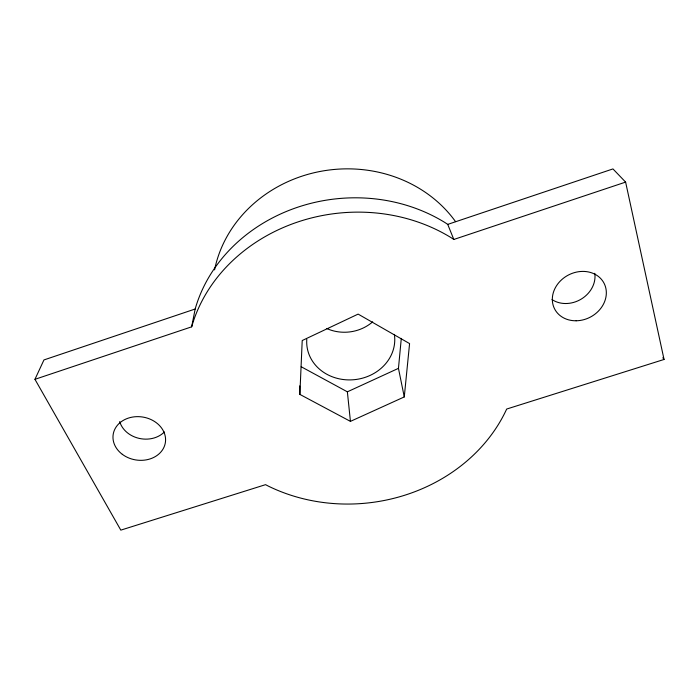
<?xml version="1.0" encoding="UTF-8"?>
<svg xmlns="http://www.w3.org/2000/svg" width="699" height="699" viewBox="0 0 699 699"><rect width="100%" height="100%" fill="white"/><g stroke="black" fill="none" stroke-linecap="round" stroke-linejoin="round"><path stroke-width="1.05" d="M299.862 394.402L302.213 340.535L358.124 314.104L409.579 343.585L404.275 396.927L350.435 421.375L299.862 394.402L299.696 385.9M404.275 396.927L398.456 368.347L401.296 338.395M34.95 379.321L191.657 326.835L195.17 309.01A160.683 141.914 -6.9 0 1 444.992 222.57L447.727 224.388L453.817 239.469L625.614 182.107L664.05 359.461L506.679 409.046A166.528 145.637 -6.9 0 1 268.259 486.076L265.559 484.66L120.813 530.13L34.95 379.321L43.95 359.933L195.17 309.01M301.199 366.748L347.368 391.824L398.456 368.347M447.727 224.388L612.953 168.922L625.614 182.107M453.817 239.469L450.986 237.59A166.528 145.637 -6.9 0 0 191.657 326.835M662.818 357.731L664.05 359.461M347.368 391.824L350.435 421.375M372.681 321.837A40.201 36.427 -6.9 0 1 326.616 328.46M394.367 334.393A44.107 39.039 -6.9 0 1 352.261 379.837A44.107 39.039 -6.9 0 1 306.791 339.373M164.361 431.973A25.505 21.223 9.4 0 1 138.97 438.343A25.505 21.223 9.4 0 1 119.704 421.549M594.779 273.318A26.859 23.093 -28.6 0 1 581.402 298.997A26.859 23.093 -28.6 0 1 551.992 299.556M214.567 269.866A132.312 120.097 -6.9 0 1 318.962 171.683A132.312 120.097 -6.9 0 1 455.547 221.635M122.316 454.324A26.413 21.73 8.9 0 0 165.174 443.629A26.413 21.73 8.9 0 0 130.346 417.53A26.413 21.73 8.9 0 0 122.316 454.324M576.133 320.78A27.864 23.731 -27.9 0 0 604.154 283.445A27.864 23.731 -27.9 0 0 557.706 284.039A27.864 23.731 -27.9 0 0 576.133 320.78"/></g></svg>
